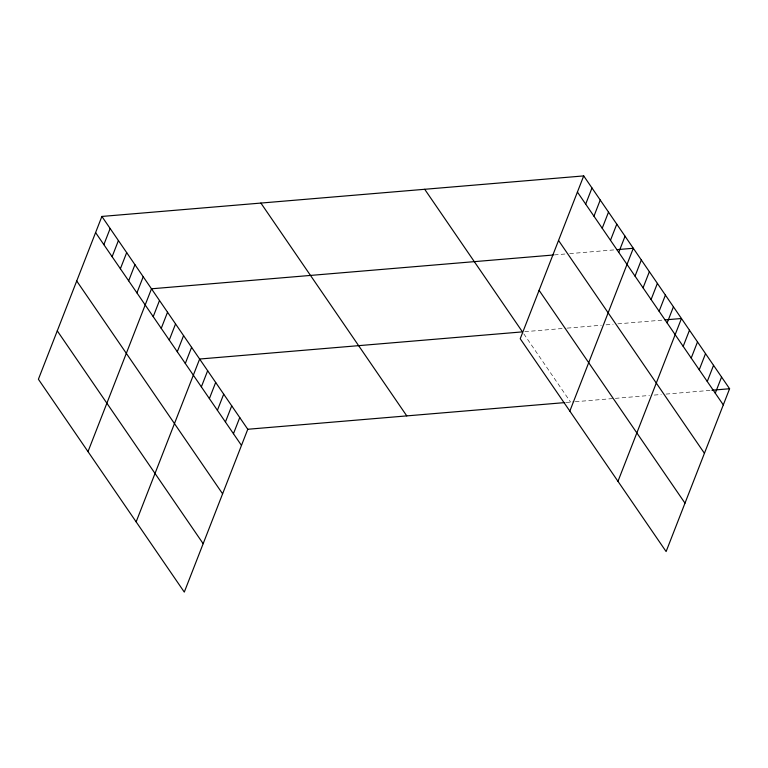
<?xml version="1.0" encoding="UTF-8"?>
<svg xmlns="http://www.w3.org/2000/svg" width="768" height="768" viewBox="0 0 768 768"><rect width="100%" height="100%" fill="white"/><g stroke="black" fill="none" stroke-linecap="round" stroke-linejoin="round"><path stroke-width="0.58" stroke-dasharray="3.84 2.88" d="M554.4 254.909L564.998 254.016M569.712 253.622L615.648 249.763M524.813 331.68L566.035 328.214M567.206 328.118L601.363 325.238M606.077 324.845L613.142 324.25M617.856 323.856L663.792 319.997M565.92 402.509L574.128 401.818M575.309 401.722L614.179 398.448M615.35 398.352L649.507 395.472M654.221 395.078L661.286 394.483M666 394.09L711.936 390.23M523.786 333.83L570.595 402.115"/><path stroke-width="1.15" d="M101.885 216.442L38.4 379.258L184.291 592.09L247.776 429.264L101.885 216.442L583.709 175.91L729.6 388.742L666.115 551.558L520.224 338.736L583.709 175.91M103.853 244.646L110.15 228.499M112.118 256.704L118.416 240.557M120.384 268.762L126.682 252.614M128.659 280.819L134.947 264.682M136.925 292.886L143.213 276.739M88.003 451.622L151.488 288.797L553.219 255.014M153.216 316.646L159.504 300.499M161.242 328.358L167.53 312.211M169.258 340.061L175.555 323.914M177.283 351.763L183.581 335.616M185.309 363.475L191.606 347.328M136.147 521.856L199.632 359.03L522.451 331.882L424.704 189.283M201.36 386.88L207.648 370.733M209.386 398.592L215.674 382.445M217.402 410.294L223.699 394.147M225.427 421.997L231.725 405.85M233.453 433.709L239.75 417.562M585.686 204.115L591.974 187.978M593.952 216.182L600.24 200.035M602.218 228.24L608.515 212.093M610.483 240.298L616.781 224.15M618.749 252.355L625.046 236.218M569.827 411.101L633.312 248.275L616.819 249.658M635.04 276.125L641.338 259.978M643.066 287.827L649.363 271.69M651.091 299.539L657.389 283.392M659.117 311.242L665.405 295.094M667.133 322.944L673.43 306.797M617.971 481.334L681.456 318.509L664.963 319.891M683.184 346.358L689.482 330.211M691.21 358.061L697.507 341.914M699.235 369.773L705.533 353.626M707.261 381.475L713.549 365.328M715.277 393.178L721.574 377.03M247.776 429.264L564.749 402.605M711.936 390.23L729.6 388.742M577.411 192.058L723.302 404.89M558.547 240.461L704.429 453.293M539.098 290.333L684.989 503.155M260.89 203.069L406.771 415.891M95.587 232.579L241.478 445.411M76.714 280.982L222.605 493.814M57.274 330.854L203.165 543.686"/></g></svg>
